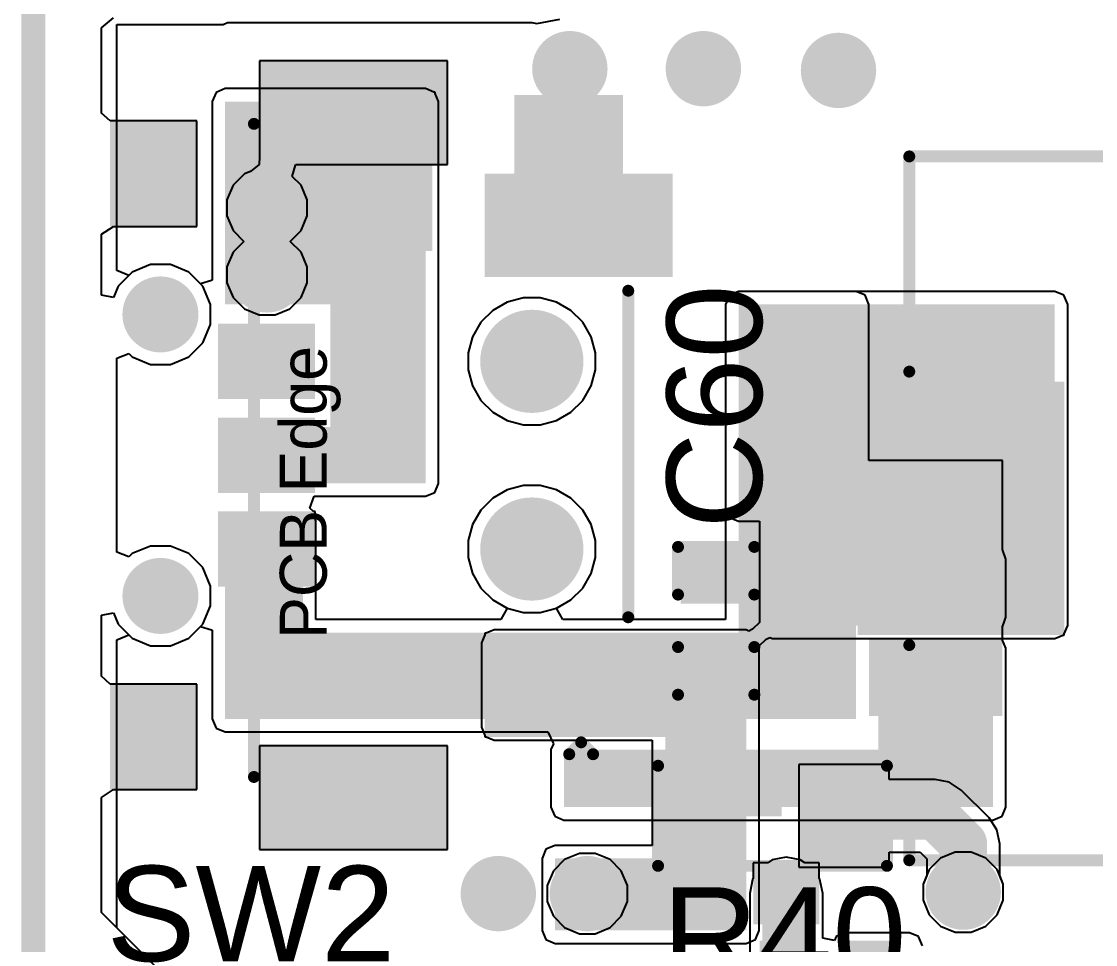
# Model space of a CAD drawing. Header units: millimetres. Extents: x -0.27 to 3.94, y -1.19 to 3.
# Drawn here: x -0.005 to 0.4455, y 0.006 to 0.3933 of the extents above; entities that cross this region are included whole.
import ezdxf

# ---------------------------------------------------------------- set-up
doc = ezdxf.new("R2010")
doc.units = ezdxf.units.MM
doc.header["$MEASUREMENT"] = 0
for name, color, linetype in [('BottomLayer', 5, 'Continuous'), ('BottomPaste', 16, 'Continuous'), ('BottomSolder', 6, 'Continuous'), ('Mechanical2', 216, 'Continuous'), ('PadHoleLayer', 156, 'Continuous'), ('TopLayer', 1, 'Continuous'), ('TopOverlay', 2, 'Continuous'), ('TopPaste', 8, 'Continuous'), ('TopSolder', 216, 'Continuous'), ('ViaHoleLayer', 16, 'Continuous')]:
    doc.layers.add(name, color=color, linetype=linetype)
doc.styles.add('Arial', font='', dxfattribs={"height": 0.2})
doc.styles.get('Arial').set_extended_font_data('Arial')

# ---------------------------------------------------------------- blocks, each defined once
blk = doc.blocks.new('TP12422673_7')
at = {"layer": 'BottomSolder'}
h = blk.add_hatch(color=6, dxfattribs=at)
edge = h.paths.add_edge_path()
edge.add_arc((-0.03937, -0.02756), 0.004, 0, 360)
h = blk.add_hatch(color=6, dxfattribs=at)
edge = h.paths.add_edge_path()
edge.add_arc((0.03937, -0.02756), 0.004, 0, 360)
at = {"layer": 'PadHoleLayer'}
h = blk.add_hatch(color=156, dxfattribs=at)
edge = h.paths.add_edge_path()
edge.add_arc((-0.03937, -0.02756), 0.02165, 0, 360)
h = blk.add_hatch(color=156, dxfattribs=at)
edge = h.paths.add_edge_path()
edge.add_arc((0.03937, -0.02756), 0.02165, 0, 360)
at = {"layer": 'TopLayer'}
for points in [[(-0.16142, 0.01181), (-0.16142, 0.08268), (-0.12598, 0.08268), (-0.12598, 0.01181)], [(0.12598, 0.01181), (0.12598, 0.08268), (0.16142, 0.08268), (0.16142, 0.01181)], [(-0.11417, -0.08268), (-0.11417, -0.01181), (-0.07874, -0.01181), (-0.07874, -0.08268)], [(0.07874, -0.08268), (0.07874, -0.01181), (0.11417, -0.01181), (0.11417, -0.08268)]]:
    blk.add_hatch(color=1, dxfattribs=at).paths.add_polyline_path(points)
at = {"layer": 'TopPaste'}
for points in [[(-0.16142, 0.01181), (-0.16142, 0.08268), (-0.12598, 0.08268), (-0.12598, 0.01181)], [(0.12598, 0.01181), (0.12598, 0.08268), (0.16142, 0.08268), (0.16142, 0.01181)], [(-0.11417, -0.08268), (-0.11417, -0.01181), (-0.07874, -0.01181), (-0.07874, -0.08268)], [(0.07874, -0.08268), (0.07874, -0.01181), (0.11417, -0.01181), (0.11417, -0.08268)]]:
    blk.add_hatch(color=8, dxfattribs=at).paths.add_polyline_path(points)
at = {"layer": 'TopSolder'}
for points in [[(-0.16542, 0.00781), (-0.16542, 0.08668), (-0.12198, 0.08668), (-0.12198, 0.00781)], [(0.12198, 0.00781), (0.12198, 0.08668), (0.16542, 0.08668), (0.16542, 0.00781)], [(-0.11817, -0.08668), (-0.11817, -0.00781), (-0.07474, -0.00781), (-0.07474, -0.08668)], [(0.07474, -0.08668), (0.07474, -0.00781), (0.11817, -0.00781), (0.11817, -0.08668)]]:
    blk.add_hatch(color=216, dxfattribs=at).paths.add_polyline_path(points)
h = blk.add_hatch(color=216, dxfattribs=at)
edge = h.paths.add_edge_path()
edge.add_arc((-0.03937, -0.02756), 0.004, 0, 360)
h = blk.add_hatch(color=216, dxfattribs=at)
edge = h.paths.add_edge_path()
edge.add_arc((0.03937, -0.02756), 0.004, 0, 360)
at = {"layer": 'TopOverlay', "const_width": 0.005}
for points in [[(-0.135, 0.089), (0.139, 0.089)], [(-0.12546, -0.04324), (-0.12546, -0.05324)], [(-0.12546, -0.04324), (-0.12046, -0.04824)], [(-0.12046, -0.04824), (-0.12546, -0.05324)], [(-0.068, -0.068), (0.069, -0.068)]]:
    blk.add_lwpolyline(points, dxfattribs=at)
at = {"layer": 'TopOverlay', "const_width": 0.0025}
for points in [[(-0.13625, 0.089, 1), (-0.13375, 0.089, 1)], [(0.13775, 0.089, 1), (0.14025, 0.089, 1)], [(-0.12671, -0.04324, 1), (-0.12421, -0.04324, 1)], [(-0.12671, -0.04324, 1), (-0.12421, -0.04324, 1)], [(-0.12171, -0.04824, 1), (-0.11921, -0.04824, 1)], [(-0.12171, -0.04824, 1), (-0.11921, -0.04824, 1)], [(-0.12671, -0.05324, 1), (-0.12421, -0.05324, 1)], [(-0.12671, -0.05324, 1), (-0.12421, -0.05324, 1)], [(-0.06925, -0.068, 1), (-0.06675, -0.068, 1)], [(0.06775, -0.068, 1), (0.07025, -0.068, 1)]]:
    blk.add_lwpolyline(points, format="xyb", close=True, dxfattribs=at)
at = {"layer": 'TopOverlay'}
blk.add_text('PCB Edge', height=0.019685, dxfattribs=at).set_placement((-0.07709, 0.05846))
blk = doc.blocks.new('SOT_23_6_B_23')
at = {"layer": 'BottomLayer'}
for points in [[(-0.07559, 0.04961), (-0.02756, 0.04961), (-0.02756, 0.0252), (-0.07559, 0.0252)], [(0.02756, 0.04961), (0.07559, 0.04961), (0.07559, 0.0252), (0.02756, 0.0252)], [(-0.07559, 0.0122), (-0.02756, 0.0122), (-0.02756, -0.0122), (-0.07559, -0.0122)], [(0.02756, 0.0122), (0.07559, 0.0122), (0.07559, -0.0122), (0.02756, -0.0122)], [(-0.07559, -0.0252), (-0.02756, -0.0252), (-0.02756, -0.04961), (-0.07559, -0.04961)], [(0.02756, -0.0252), (0.07559, -0.0252), (0.07559, -0.04961), (0.02756, -0.04961)]]:
    blk.add_hatch(color=5, dxfattribs=at).paths.add_polyline_path(points)
at = {"layer": 'BottomPaste'}
for points in [[(-0.07559, 0.04961), (-0.02756, 0.04961), (-0.02756, 0.0252), (-0.07559, 0.0252)], [(0.02756, 0.04961), (0.07559, 0.04961), (0.07559, 0.0252), (0.02756, 0.0252)], [(-0.07559, 0.0122), (-0.02756, 0.0122), (-0.02756, -0.0122), (-0.07559, -0.0122)], [(0.02756, 0.0122), (0.07559, 0.0122), (0.07559, -0.0122), (0.02756, -0.0122)], [(-0.07559, -0.0252), (-0.02756, -0.0252), (-0.02756, -0.04961), (-0.07559, -0.04961)], [(0.02756, -0.0252), (0.07559, -0.0252), (0.07559, -0.04961), (0.02756, -0.04961)]]:
    blk.add_hatch(color=16, dxfattribs=at).paths.add_polyline_path(points)
at = {"layer": 'BottomSolder'}
for points in [[(-0.07959, 0.05361), (-0.02356, 0.05361), (-0.02356, 0.0212), (-0.07959, 0.0212)], [(0.02356, 0.05361), (0.07959, 0.05361), (0.07959, 0.0212), (0.02356, 0.0212)], [(-0.07959, 0.0162), (-0.02356, 0.0162), (-0.02356, -0.0162), (-0.07959, -0.0162)], [(0.02356, 0.0162), (0.07959, 0.0162), (0.07959, -0.0162), (0.02356, -0.0162)], [(-0.07959, -0.0212), (-0.02356, -0.0212), (-0.02356, -0.05361), (-0.07959, -0.05361)], [(0.02356, -0.0212), (0.07959, -0.0212), (0.07959, -0.05361), (0.02356, -0.05361)]]:
    blk.add_hatch(color=6, dxfattribs=at).paths.add_polyline_path(points)
blk = doc.blocks.new('MK_11C04_G013_B_29')
at = {"layer": 'BottomLayer'}
for points in [[(-0.13622, 0.04085), (-0.1, 0.04085), (-0.1, 0.0125), (-0.13622, 0.0125)], [(0.1, 0.04085), (0.13622, 0.04085), (0.13622, 0.0125), (0.1, 0.0125)], [(-0.02756, -0.03711), (-0.05118, -0.03711), (-0.05118, -0.00443), (-0.02756, -0.00443)], [(-0.01181, -0.00443), (0.01181, -0.00443), (0.01181, -0.03711), (-0.01181, -0.03711)], [(0.02756, -0.00443), (0.05118, -0.00443), (0.05118, -0.03711), (0.02756, -0.03711)]]:
    blk.add_hatch(color=5, dxfattribs=at).paths.add_polyline_path(points)
at = {"layer": 'BottomPaste'}
for points in [[(-0.13622, 0.04085), (-0.1, 0.04085), (-0.1, 0.0125), (-0.13622, 0.0125)], [(0.1, 0.04085), (0.13622, 0.04085), (0.13622, 0.0125), (0.1, 0.0125)], [(-0.02756, -0.03711), (-0.05118, -0.03711), (-0.05118, -0.00443), (-0.02756, -0.00443)], [(-0.01181, -0.00443), (0.01181, -0.00443), (0.01181, -0.03711), (-0.01181, -0.03711)], [(0.02756, -0.00443), (0.05118, -0.00443), (0.05118, -0.03711), (0.02756, -0.03711)]]:
    blk.add_hatch(color=16, dxfattribs=at).paths.add_polyline_path(points)
at = {"layer": 'BottomSolder'}
for points in [[(-0.14022, 0.04485), (-0.096, 0.04485), (-0.096, 0.0085), (-0.14022, 0.0085)], [(0.096, 0.04485), (0.14022, 0.04485), (0.14022, 0.0085), (0.096, 0.0085)], [(-0.02356, -0.04111), (-0.05518, -0.04111), (-0.05518, -0.00043), (-0.02356, -0.00043)], [(-0.01581, -0.00043), (0.01581, -0.00043), (0.01581, -0.04111), (-0.01581, -0.04111)], [(0.02356, -0.00043), (0.05518, -0.00043), (0.05518, -0.04111), (0.02356, -0.04111)]]:
    blk.add_hatch(color=6, dxfattribs=at).paths.add_polyline_path(points)
h = blk.add_hatch(color=6, dxfattribs=at)
edge = h.paths.add_edge_path()
edge.add_arc((-0.05905, 0.02372), 0.004, 0, 360)
h = blk.add_hatch(color=6, dxfattribs=at)
edge = h.paths.add_edge_path()
edge.add_arc((0.05906, 0.02372), 0.004, 0, 360)
at = {"layer": 'PadHoleLayer'}
h = blk.add_hatch(color=156, dxfattribs=at)
edge = h.paths.add_edge_path()
edge.add_arc((-0.05905, 0.02372), 0.01594, 0, 360)
h = blk.add_hatch(color=156, dxfattribs=at)
edge = h.paths.add_edge_path()
edge.add_arc((0.05906, 0.02372), 0.01594, 0, 360)
at = {"layer": 'TopSolder'}
h = blk.add_hatch(color=216, dxfattribs=at)
edge = h.paths.add_edge_path()
edge.add_arc((-0.05905, 0.02372), 0.004, 0, 360)
h = blk.add_hatch(color=216, dxfattribs=at)
edge = h.paths.add_edge_path()
edge.add_arc((0.05906, 0.02372), 0.004, 0, 360)
blk = doc.blocks.new('R___0603_67')
at = {"layer": 'TopLayer'}
for points in [[(-0.015, 0.0175), (-0.015, -0.0175), (-0.045, -0.0175), (-0.045, 0.0175)], [(0.045, 0.0175), (0.045, -0.0175), (0.015, -0.0175), (0.015, 0.0175)]]:
    blk.add_hatch(color=1, dxfattribs=at).paths.add_polyline_path(points)
at = {"layer": 'TopPaste'}
for points in [[(-0.015, 0.0175), (-0.015, -0.0175), (-0.045, -0.0175), (-0.045, 0.0175)], [(0.045, 0.0175), (0.045, -0.0175), (0.015, -0.0175), (0.015, 0.0175)]]:
    blk.add_hatch(color=8, dxfattribs=at).paths.add_polyline_path(points)
at = {"layer": 'TopSolder'}
for points in [[(-0.011, 0.0215), (-0.011, -0.0215), (-0.049, -0.0215), (-0.049, 0.0215)], [(0.049, 0.0215), (0.049, -0.0215), (0.011, -0.0215), (0.011, 0.0215)]]:
    blk.add_hatch(color=216, dxfattribs=at).paths.add_polyline_path(points)
at = {"layer": 'TopOverlay', "const_width": 0.005}
for points in [[(-0.048, 0.021), (0.048, 0.021)], [(-0.048, -0.021), (-0.048, 0.021)], [(0.048, -0.021), (0.048, 0.021)], [(-0.048, -0.021), (0.048, -0.021)]]:
    blk.add_lwpolyline(points, dxfattribs=at)
at = {"layer": 'TopOverlay', "const_width": 0.0025}
for points in [[(-0.04925, 0.021, 1), (-0.04675, 0.021, 1)], [(-0.04925, 0.021, 1), (-0.04675, 0.021, 1)], [(0.04675, 0.021, 1), (0.04925, 0.021, 1)], [(0.04675, 0.021, 1), (0.04925, 0.021, 1)], [(-0.04925, -0.021, 1), (-0.04675, -0.021, 1)], [(-0.04925, -0.021, 1), (-0.04675, -0.021, 1)], [(0.04675, -0.021, 1), (0.04925, -0.021, 1)], [(0.04675, -0.021, 1), (0.04925, -0.021, 1)]]:
    blk.add_lwpolyline(points, format="xyb", close=True, dxfattribs=at)
blk = doc.blocks.new('R___0402_B_91')
at = {"layer": 'BottomLayer'}
for points in [[(-0.0095, 0.0125), (-0.0095, -0.0125), (-0.0275, -0.0125), (-0.0275, 0.0125)], [(0.0275, 0.0125), (0.0275, -0.0125), (0.0095, -0.0125), (0.0095, 0.0125)]]:
    blk.add_hatch(color=5, dxfattribs=at).paths.add_polyline_path(points)
at = {"layer": 'BottomPaste'}
for points in [[(-0.0095, 0.0125), (-0.0095, -0.0125), (-0.0275, -0.0125), (-0.0275, 0.0125)], [(0.0275, 0.0125), (0.0275, -0.0125), (0.0095, -0.0125), (0.0095, 0.0125)]]:
    blk.add_hatch(color=16, dxfattribs=at).paths.add_polyline_path(points)
at = {"layer": 'BottomSolder'}
for points in [[(-0.00733, 0.01467), (-0.00733, -0.01467), (-0.02967, -0.01467), (-0.02967, 0.01467)], [(0.02967, 0.01467), (0.02967, -0.01467), (0.00733, -0.01467), (0.00733, 0.01467)]]:
    blk.add_hatch(color=6, dxfattribs=at).paths.add_polyline_path(points)
blk = doc.blocks.new('R___0402_B_92')
at = {"layer": 'BottomLayer'}
for points in [[(-0.0095, 0.0125), (-0.0095, -0.0125), (-0.0275, -0.0125), (-0.0275, 0.0125)], [(0.0275, 0.0125), (0.0275, -0.0125), (0.0095, -0.0125), (0.0095, 0.0125)]]:
    blk.add_hatch(color=5, dxfattribs=at).paths.add_polyline_path(points)
at = {"layer": 'BottomPaste'}
for points in [[(-0.0095, 0.0125), (-0.0095, -0.0125), (-0.0275, -0.0125), (-0.0275, 0.0125)], [(0.0275, 0.0125), (0.0275, -0.0125), (0.0095, -0.0125), (0.0095, 0.0125)]]:
    blk.add_hatch(color=16, dxfattribs=at).paths.add_polyline_path(points)
at = {"layer": 'BottomSolder'}
for points in [[(-0.00733, 0.01467), (-0.00733, -0.01467), (-0.02967, -0.01467), (-0.02967, 0.01467)], [(0.02967, 0.01467), (0.02967, -0.01467), (0.00733, -0.01467), (0.00733, 0.01467)]]:
    blk.add_hatch(color=6, dxfattribs=at).paths.add_polyline_path(points)
blk = doc.blocks.new('SOT_723_B_107')
at = {"layer": 'BottomLayer'}
for points in [[(-0.02559, 0.0315), (-0.00591, 0.0315), (-0.00591, 0.01378), (-0.02559, 0.01378)], [(0.00591, 0.0315), (0.02559, 0.0315), (0.02559, 0.01378), (0.00591, 0.01378)], [(-0.00984, -0.01378), (0.00984, -0.01378), (0.00984, -0.0315), (-0.00984, -0.0315)]]:
    blk.add_hatch(color=5, dxfattribs=at).paths.add_polyline_path(points)
at = {"layer": 'BottomPaste'}
for points in [[(-0.02559, 0.0315), (-0.00591, 0.0315), (-0.00591, 0.01378), (-0.02559, 0.01378)], [(0.00591, 0.0315), (0.02559, 0.0315), (0.02559, 0.01378), (0.00591, 0.01378)], [(-0.00984, -0.01378), (0.00984, -0.01378), (0.00984, -0.0315), (-0.00984, -0.0315)]]:
    blk.add_hatch(color=16, dxfattribs=at).paths.add_polyline_path(points)
at = {"layer": 'BottomSolder'}
for points in [[(-0.02959, 0.0355), (-0.00191, 0.0355), (-0.00191, 0.00978), (-0.02959, 0.00978)], [(0.00191, 0.0355), (0.02959, 0.0355), (0.02959, 0.00978), (0.00191, 0.00978)], [(-0.01384, -0.00978), (0.01384, -0.00978), (0.01384, -0.0355), (-0.01384, -0.0355)]]:
    blk.add_hatch(color=6, dxfattribs=at).paths.add_polyline_path(points)
blk = doc.blocks.new('SMRH74_220MT_132')
at = {"layer": 'TopLayer'}
for points in [[(-0.16535, 0.04921), (-0.08661, 0.04921), (-0.08661, -0.04921), (-0.16535, -0.04921)], [(0.08661, 0.04921), (0.16535, 0.04921), (0.16535, -0.04921), (0.08661, -0.04921)]]:
    blk.add_hatch(color=1, dxfattribs=at).paths.add_polyline_path(points)
at = {"layer": 'TopPaste'}
for points in [[(-0.16535, 0.04921), (-0.08661, 0.04921), (-0.08661, -0.04921), (-0.16535, -0.04921)], [(0.08661, 0.04921), (0.16535, 0.04921), (0.16535, -0.04921), (0.08661, -0.04921)]]:
    blk.add_hatch(color=8, dxfattribs=at).paths.add_polyline_path(points)
at = {"layer": 'TopSolder'}
for points in [[(-0.16935, 0.05321), (-0.08261, 0.05321), (-0.08261, -0.05321), (-0.16935, -0.05321)], [(0.08261, 0.05321), (0.16935, 0.05321), (0.16935, -0.05321), (0.08261, -0.05321)]]:
    blk.add_hatch(color=216, dxfattribs=at).paths.add_polyline_path(points)
at = {"layer": 'TopOverlay', "const_width": 0.005}
for points in [[(-0.14764, 0.14764), (0.14764, 0.14764)], [(-0.14764, 0.05736), (-0.14764, 0.14764)], [(0.14764, 0.05736), (0.14764, 0.14764)], [(-0.14764, -0.14764), (-0.14764, -0.05736)], [(0.14764, -0.14764), (0.14764, -0.05736)], [(-0.14764, -0.14764), (0.14764, -0.14764)]]:
    blk.add_lwpolyline(points, dxfattribs=at)
at = {"layer": 'TopOverlay', "const_width": 0.0025}
for points in [[(-0.14889, 0.14764, 1), (-0.14639, 0.14764, 1)], [(-0.14889, 0.14764, 1), (-0.14639, 0.14764, 1)], [(0.14639, 0.14764, 1), (0.14889, 0.14764, 1)], [(0.14639, 0.14764, 1), (0.14889, 0.14764, 1)], [(-0.14889, 0.05736, 1), (-0.14639, 0.05736, 1)], [(0.14639, 0.05736, 1), (0.14889, 0.05736, 1)], [(-0.14889, -0.05736, 1), (-0.14639, -0.05736, 1)], [(0.14639, -0.05736, 1), (0.14889, -0.05736, 1)], [(-0.14889, -0.14764, 1), (-0.14639, -0.14764, 1)], [(-0.14889, -0.14764, 1), (-0.14639, -0.14764, 1)], [(0.14639, -0.14764, 1), (0.14889, -0.14764, 1)], [(0.14639, -0.14764, 1), (0.14889, -0.14764, 1)]]:
    blk.add_lwpolyline(points, format="xyb", close=True, dxfattribs=at)
blk = doc.blocks.new('C___0402_191')
at = {"layer": 'TopLayer'}
for points in [[(-0.0275, -0.0125), (-0.0275, 0.0125), (-0.0095, 0.0125), (-0.0095, -0.0125)], [(0.0095, -0.0125), (0.0095, 0.0125), (0.0275, 0.0125), (0.0275, -0.0125)]]:
    blk.add_hatch(color=1, dxfattribs=at).paths.add_polyline_path(points)
at = {"layer": 'TopPaste'}
for points in [[(-0.0275, -0.0125), (-0.0275, 0.0125), (-0.0095, 0.0125), (-0.0095, -0.0125)], [(0.0095, -0.0125), (0.0095, 0.0125), (0.0275, 0.0125), (0.0275, -0.0125)]]:
    blk.add_hatch(color=8, dxfattribs=at).paths.add_polyline_path(points)
at = {"layer": 'TopSolder'}
for points in [[(-0.02986, -0.01486), (-0.02986, 0.01486), (-0.00714, 0.01486), (-0.00714, -0.01486)], [(0.00714, -0.01486), (0.00714, 0.01486), (0.02986, 0.01486), (0.02986, -0.01486)]]:
    blk.add_hatch(color=216, dxfattribs=at).paths.add_polyline_path(points)
at = {"layer": 'TopOverlay', "const_width": 0.005}
for points in [[(-0.011, 0.016), (-0.031, 0.016)], [(-0.031, -0.016), (-0.031, 0.016)], [(0.031, 0.016), (0.011, 0.016)], [(0.031, -0.016), (0.031, 0.016)], [(-0.011, -0.016), (-0.031, -0.016)], [(0.031, -0.016), (0.011, -0.016)]]:
    blk.add_lwpolyline(points, dxfattribs=at)
at = {"layer": 'TopOverlay', "const_width": 0.0025}
for points in [[(-0.03225, 0.016, 1), (-0.02975, 0.016, 1)], [(-0.03225, 0.016, 1), (-0.02975, 0.016, 1)], [(-0.01225, 0.016, 1), (-0.00975, 0.016, 1)], [(0.00975, 0.016, 1), (0.01225, 0.016, 1)], [(0.02975, 0.016, 1), (0.03225, 0.016, 1)], [(0.02975, 0.016, 1), (0.03225, 0.016, 1)], [(-0.03225, -0.016, 1), (-0.02975, -0.016, 1)], [(-0.03225, -0.016, 1), (-0.02975, -0.016, 1)], [(-0.01225, -0.016, 1), (-0.00975, -0.016, 1)], [(0.00975, -0.016, 1), (0.01225, -0.016, 1)], [(0.02975, -0.016, 1), (0.03225, -0.016, 1)], [(0.02975, -0.016, 1), (0.03225, -0.016, 1)]]:
    blk.add_lwpolyline(points, format="xyb", close=True, dxfattribs=at)
blk = doc.blocks.new('C___0805_B_220')
at = {"layer": 'BottomLayer'}
for points in [[(-0.06, 0.03), (-0.02, 0.03), (-0.02, -0.03), (-0.06, -0.03)], [(0.02, 0.03), (0.06, 0.03), (0.06, -0.03), (0.02, -0.03)]]:
    blk.add_hatch(color=5, dxfattribs=at).paths.add_polyline_path(points)
at = {"layer": 'BottomPaste'}
for points in [[(-0.06, 0.03), (-0.02, 0.03), (-0.02, -0.03), (-0.06, -0.03)], [(0.02, 0.03), (0.06, 0.03), (0.06, -0.03), (0.02, -0.03)]]:
    blk.add_hatch(color=16, dxfattribs=at).paths.add_polyline_path(points)
at = {"layer": 'BottomSolder'}
for points in [[(-0.06276, 0.03276), (-0.01724, 0.03276), (-0.01724, -0.03276), (-0.06276, -0.03276)], [(0.01724, 0.03276), (0.06276, 0.03276), (0.06276, -0.03276), (0.01724, -0.03276)]]:
    blk.add_hatch(color=6, dxfattribs=at).paths.add_polyline_path(points)

msp = doc.modelspace()

# ---------------------------------------------------------------- hatches: boundary and pattern name
at = {"layer": 'BottomLayer'}
h = msp.add_hatch(color=5, dxfattribs=at)
edge = h.paths.add_edge_path()
edge.add_arc((0.225, 0.37345), 0.01181, 0, 360)
h = msp.add_hatch(color=5, dxfattribs=at)
edge = h.paths.add_edge_path()
edge.add_arc((0.281, 0.37345), 0.01181, 0, 360)
h = msp.add_hatch(color=5, dxfattribs=at)
edge = h.paths.add_edge_path()
edge.add_arc((0.33768, 0.37272), 0.01181, 0, 360)
for points in [[(0.08043, 0.27457), (0.1645, 0.27457), (0.1645, 0.35967), (0.08043, 0.35967)], [(0.1245, 0.19949), (0.1645, 0.19949), (0.1645, 0.35967), (0.1245, 0.35967)], [(0.29574, 0.10064), (0.34502, 0.10064), (0.34502, 0.27457), (0.29574, 0.27457)], [(0.08043, 0.19949), (0.1645, 0.19949), (0.1645, 0.22311), (0.08043, 0.22311)], [(0.11311, 0.10064), (0.11311, 0.18374), (0.08043, 0.18374), (0.08043, 0.10064)], [(0.30565, 0.14331), (0.40244, 0.14331), (0.40244, 0.16772), (0.30565, 0.16772)], [(0.08043, 0.10064), (0.34502, 0.10064), (0.34502, 0.13689), (0.08043, 0.13689)], [(0.35441, 0.06364), (0.40244, 0.06364), (0.40244, 0.13032), (0.35441, 0.13032)], [(0.2225, 0.06364), (0.40175, 0.06364), (0.40175, 0.08777), (0.2225, 0.08777)]]:
    msp.add_hatch(color=5, dxfattribs=at).paths.add_polyline_path(points)
h = msp.add_hatch(color=5, dxfattribs=at)
edge = h.paths.add_edge_path()
edge.add_arc((0.098, 0.31505), 0.01181, 0, 360)
h = msp.add_hatch(color=5, dxfattribs=at)
edge = h.paths.add_edge_path()
edge.add_arc((0.098, 0.28696), 0.01181, 0, 360)
h = msp.add_hatch(color=5, dxfattribs=at)
edge = h.paths.add_edge_path()
edge.add_arc((0.32771, 0.25067), 0.01181, 0, 360)
h = msp.add_hatch(color=5, dxfattribs=at)
edge = h.paths.add_edge_path()
edge.add_arc((0.32771, 0.21798), 0.01181, 0, 360)
h = msp.add_hatch(color=5, dxfattribs=at)
edge = h.paths.add_edge_path()
edge.add_arc((0.32771, 0.18528), 0.01181, 0, 360)
h = msp.add_hatch(color=5, dxfattribs=at)
edge = h.paths.add_edge_path()
edge.add_arc((0.32771, 0.15259), 0.01181, 0, 360)
h = msp.add_hatch(color=5, dxfattribs=at)
edge = h.paths.add_edge_path()
edge.add_arc((0.195, 0.02736), 0.01181, 0, 360)
h = msp.add_hatch(color=5, dxfattribs=at)
edge = h.paths.add_edge_path()
edge.add_arc((0.23234, 0.02736), 0.01181, 0, 360)
h = msp.add_hatch(color=5, dxfattribs=at)
edge = h.paths.add_edge_path()
edge.add_arc((0.39, 0.02799), 0.01181, 0, 360)
at = {"layer": 'BottomSolder'}
h = msp.add_hatch(color=6, dxfattribs=at)
edge = h.paths.add_edge_path()
edge.add_arc((0.225, 0.37345), 0.01581, 0, 360)
h = msp.add_hatch(color=6, dxfattribs=at)
edge = h.paths.add_edge_path()
edge.add_arc((0.281, 0.37345), 0.01581, 0, 360)
h = msp.add_hatch(color=6, dxfattribs=at)
edge = h.paths.add_edge_path()
edge.add_arc((0.33768, 0.37272), 0.01581, 0, 360)
h = msp.add_hatch(color=6, dxfattribs=at)
edge = h.paths.add_edge_path()
edge.add_arc((0.098, 0.31505), 0.01581, 0, 360)
h = msp.add_hatch(color=6, dxfattribs=at)
edge = h.paths.add_edge_path()
edge.add_arc((0.098, 0.28696), 0.01581, 0, 360)
h = msp.add_hatch(color=6, dxfattribs=at)
edge = h.paths.add_edge_path()
edge.add_arc((0.32771, 0.25067), 0.01581, 0, 360)
h = msp.add_hatch(color=6, dxfattribs=at)
edge = h.paths.add_edge_path()
edge.add_arc((0.32771, 0.21798), 0.01581, 0, 360)
h = msp.add_hatch(color=6, dxfattribs=at)
edge = h.paths.add_edge_path()
edge.add_arc((0.32771, 0.18528), 0.01581, 0, 360)
h = msp.add_hatch(color=6, dxfattribs=at)
edge = h.paths.add_edge_path()
edge.add_arc((0.32771, 0.15259), 0.01581, 0, 360)
h = msp.add_hatch(color=6, dxfattribs=at)
edge = h.paths.add_edge_path()
edge.add_arc((0.195, 0.02736), 0.01581, 0, 360)
h = msp.add_hatch(color=6, dxfattribs=at)
edge = h.paths.add_edge_path()
edge.add_arc((0.23234, 0.02736), 0.01581, 0, 360)
h = msp.add_hatch(color=6, dxfattribs=at)
edge = h.paths.add_edge_path()
edge.add_arc((0.39, 0.02799), 0.01581, 0, 360)
at = {"layer": 'TopLayer'}
h = msp.add_hatch(color=1, dxfattribs=at)
edge = h.paths.add_edge_path()
edge.add_arc((0.225, 0.37345), 0.01181, 0, 360)
h = msp.add_hatch(color=1, dxfattribs=at)
edge = h.paths.add_edge_path()
edge.add_arc((0.281, 0.37345), 0.01181, 0, 360)
h = msp.add_hatch(color=1, dxfattribs=at)
edge = h.paths.add_edge_path()
edge.add_arc((0.33768, 0.37272), 0.01181, 0, 360)
h = msp.add_hatch(color=1, dxfattribs=at)
edge = h.paths.add_edge_path()
edge.add_arc((0.098, 0.31505), 0.01181, 0, 360)
h = msp.add_hatch(color=1, dxfattribs=at)
edge = h.paths.add_edge_path()
edge.add_arc((0.098, 0.28696), 0.01181, 0, 360)
for points in [[(0.29574, 0.189), (0.42839, 0.189), (0.42839, 0.27457), (0.29574, 0.27457)], [(0.31, 0.13979), (0.42839, 0.13979), (0.42839, 0.27457), (0.31, 0.27457)], [(0.19331, 0.09713), (0.299, 0.09713), (0.299, 0.13256), (0.19331, 0.13256)], [(0.265, 0.01191), (0.299, 0.01191), (0.299, 0.13256), (0.265, 0.13256)], [(0.2188, 0.01191), (0.299, 0.01191), (0.299, 0.04211), (0.2188, 0.04211)]]:
    msp.add_hatch(color=1, dxfattribs=at).paths.add_polyline_path(points)
h = msp.add_hatch(color=1, dxfattribs=at)
edge = h.paths.add_edge_path()
edge.add_arc((0.32771, 0.25067), 0.01181, 0, 360)
h = msp.add_hatch(color=1, dxfattribs=at)
edge = h.paths.add_edge_path()
edge.add_arc((0.32771, 0.21798), 0.01181, 0, 360)
h = msp.add_hatch(color=1, dxfattribs=at)
edge = h.paths.add_edge_path()
edge.add_arc((0.32771, 0.18528), 0.01181, 0, 360)
h = msp.add_hatch(color=1, dxfattribs=at)
edge = h.paths.add_edge_path()
edge.add_arc((0.32771, 0.15259), 0.01181, 0, 360)
h = msp.add_hatch(color=1, dxfattribs=at)
edge = h.paths.add_edge_path()
edge.add_arc((0.195, 0.02736), 0.01181, 0, 360)
h = msp.add_hatch(color=1, dxfattribs=at)
edge = h.paths.add_edge_path()
edge.add_arc((0.23234, 0.02736), 0.01181, 0, 360)
h = msp.add_hatch(color=1, dxfattribs=at)
edge = h.paths.add_edge_path()
edge.add_arc((0.39, 0.02799), 0.01181, 0, 360)
at = {"layer": 'TopSolder'}
h = msp.add_hatch(color=216, dxfattribs=at)
edge = h.paths.add_edge_path()
edge.add_arc((0.225, 0.37345), 0.01581, 0, 360)
h = msp.add_hatch(color=216, dxfattribs=at)
edge = h.paths.add_edge_path()
edge.add_arc((0.281, 0.37345), 0.01581, 0, 360)
h = msp.add_hatch(color=216, dxfattribs=at)
edge = h.paths.add_edge_path()
edge.add_arc((0.33768, 0.37272), 0.01581, 0, 360)
h = msp.add_hatch(color=216, dxfattribs=at)
edge = h.paths.add_edge_path()
edge.add_arc((0.098, 0.31505), 0.01581, 0, 360)
h = msp.add_hatch(color=216, dxfattribs=at)
edge = h.paths.add_edge_path()
edge.add_arc((0.098, 0.28696), 0.01581, 0, 360)
h = msp.add_hatch(color=216, dxfattribs=at)
edge = h.paths.add_edge_path()
edge.add_arc((0.32771, 0.25067), 0.01581, 0, 360)
h = msp.add_hatch(color=216, dxfattribs=at)
edge = h.paths.add_edge_path()
edge.add_arc((0.32771, 0.21798), 0.01581, 0, 360)
h = msp.add_hatch(color=216, dxfattribs=at)
edge = h.paths.add_edge_path()
edge.add_arc((0.32771, 0.18528), 0.01581, 0, 360)
h = msp.add_hatch(color=216, dxfattribs=at)
edge = h.paths.add_edge_path()
edge.add_arc((0.32771, 0.15259), 0.01581, 0, 360)
h = msp.add_hatch(color=216, dxfattribs=at)
edge = h.paths.add_edge_path()
edge.add_arc((0.195, 0.02736), 0.01581, 0, 360)
h = msp.add_hatch(color=216, dxfattribs=at)
edge = h.paths.add_edge_path()
edge.add_arc((0.23234, 0.02736), 0.01581, 0, 360)
h = msp.add_hatch(color=216, dxfattribs=at)
edge = h.paths.add_edge_path()
edge.add_arc((0.39, 0.02799), 0.01581, 0, 360)
at = {"layer": 'ViaHoleLayer'}
h = msp.add_hatch(color=16, dxfattribs=at)
edge = h.paths.add_edge_path()
edge.add_arc((0.225, 0.37345), 0.00591, 0, 360)
h = msp.add_hatch(color=16, dxfattribs=at)
edge = h.paths.add_edge_path()
edge.add_arc((0.281, 0.37345), 0.00591, 0, 360)
h = msp.add_hatch(color=16, dxfattribs=at)
edge = h.paths.add_edge_path()
edge.add_arc((0.33768, 0.37272), 0.00591, 0, 360)
h = msp.add_hatch(color=16, dxfattribs=at)
edge = h.paths.add_edge_path()
edge.add_arc((0.098, 0.31505), 0.00591, 0, 360)
h = msp.add_hatch(color=16, dxfattribs=at)
edge = h.paths.add_edge_path()
edge.add_arc((0.098, 0.28696), 0.00591, 0, 360)
h = msp.add_hatch(color=16, dxfattribs=at)
edge = h.paths.add_edge_path()
edge.add_arc((0.32771, 0.25067), 0.00591, 0, 360)
h = msp.add_hatch(color=16, dxfattribs=at)
edge = h.paths.add_edge_path()
edge.add_arc((0.32771, 0.21798), 0.00591, 0, 360)
h = msp.add_hatch(color=16, dxfattribs=at)
edge = h.paths.add_edge_path()
edge.add_arc((0.32771, 0.18528), 0.00591, 0, 360)
h = msp.add_hatch(color=16, dxfattribs=at)
edge = h.paths.add_edge_path()
edge.add_arc((0.32771, 0.15259), 0.00591, 0, 360)
h = msp.add_hatch(color=16, dxfattribs=at)
edge = h.paths.add_edge_path()
edge.add_arc((0.195, 0.02736), 0.00591, 0, 360)
h = msp.add_hatch(color=16, dxfattribs=at)
edge = h.paths.add_edge_path()
edge.add_arc((0.23234, 0.02736), 0.00591, 0, 360)
h = msp.add_hatch(color=16, dxfattribs=at)
edge = h.paths.add_edge_path()
edge.add_arc((0.39, 0.02799), 0.00591, 0, 360)

# ---------------------------------------------------------------- linework, layer by layer
at = {"layer": 'BottomLayer'}
for p, q in [((0.02853, 0.39054), (0.03353, 0.39478)), ((0.02853, 0.35485), (0.02853, 0.39054)), ((0.08043, 0.36508), (0.0766, 0.3635)), ((0.1645, 0.36508), (0.08043, 0.36508)), ((0.16791, 0.36367), (0.1645, 0.36508)), ((0.0766, 0.3635), (0.07502, 0.35967)), ((0.1685, 0.36367), (0.16791, 0.36367)), ((0.1685, 0.36308), (0.1685, 0.36367)), ((0.16991, 0.35967), (0.1685, 0.36308)), ((0.07502, 0.35967), (0.07502, 0.28477)), ((0.16991, 0.19949), (0.16991, 0.35967)), ((0.03215, 0.35152), (0.02853, 0.35485)), ((0.03353, 0.35152), (0.03215, 0.35152)), ((0.0685, 0.35152), (0.03353, 0.35152)), ((0.0685, 0.3073), (0.0685, 0.35152)), ((0.02853, 0.30397), (0.03353, 0.3073)), ((0.03353, 0.3073), (0.0685, 0.3073)), ((0.02853, 0.27841), (0.02853, 0.30397)), ((0.04911, 0.2913), (0.04142, 0.28811)), ((0.05745, 0.2913), (0.04911, 0.2913)), ((0.06514, 0.28811), (0.05745, 0.2913)), ((0.04142, 0.28811), (0.03552, 0.28222)), ((0.07002, 0.28324), (0.06514, 0.28811)), ((0.07476, 0.2846), (0.07002, 0.28324)), ((0.07502, 0.28477), (0.07476, 0.2846)), ((0.03552, 0.28222), (0.03353, 0.27742)), ((0.29574, 0.27998), (0.29192, 0.2784)), ((0.34502, 0.27998), (0.29574, 0.27998)), ((0.34884, 0.2784), (0.34502, 0.27998)), ((0.03353, 0.27742), (0.02853, 0.27841)), ((0.19877, 0.27551), (0.19269, 0.272)), ((0.20555, 0.27732), (0.19877, 0.27551)), ((0.21257, 0.27732), (0.20555, 0.27732)), ((0.21935, 0.27551), (0.21257, 0.27732)), ((0.22543, 0.272), (0.21935, 0.27551)), ((0.29192, 0.2784), (0.29033, 0.27457)), ((0.35043, 0.27457), (0.34884, 0.2784)), ((0.19269, 0.272), (0.18773, 0.26704)), ((0.23039, 0.26704), (0.22543, 0.272)), ((0.29033, 0.27457), (0.29033, 0.1423)), ((0.35043, 0.20912), (0.35043, 0.27457)), ((0.18773, 0.26704), (0.18422, 0.26096)), ((0.2339, 0.26096), (0.23039, 0.26704)), ((0.18422, 0.26096), (0.18241, 0.25418)), ((0.23571, 0.25418), (0.2339, 0.26096)), ((0.18241, 0.25418), (0.18241, 0.24716)), ((0.23571, 0.24716), (0.23571, 0.25418)), ((0.18241, 0.24716), (0.18422, 0.24038)), ((0.2339, 0.24038), (0.23571, 0.24716)), ((0.18422, 0.24038), (0.18773, 0.2343)), ((0.23039, 0.2343), (0.2339, 0.24038)), ((0.18773, 0.2343), (0.19269, 0.22934)), ((0.22543, 0.22934), (0.23039, 0.2343)), ((0.19269, 0.22934), (0.19877, 0.22583)), ((0.19877, 0.22583), (0.20555, 0.22402)), ((0.21257, 0.22402), (0.21935, 0.22583)), ((0.21935, 0.22583), (0.22543, 0.22934)), ((0.20555, 0.22402), (0.21257, 0.22402)), ((0.40644, 0.20912), (0.35043, 0.20912)), ((0.40644, 0.17671), (0.40644, 0.20912)), ((0.16833, 0.19566), (0.16991, 0.19949)), ((0.20555, 0.19858), (0.19877, 0.19677)), ((0.21257, 0.19858), (0.20555, 0.19858)), ((0.21935, 0.19677), (0.21257, 0.19858)), ((0.11594, 0.18908), (0.11774, 0.19408)), ((0.11774, 0.19408), (0.1645, 0.19408)), ((0.1645, 0.19408), (0.16833, 0.19566)), ((0.19877, 0.19677), (0.19269, 0.19326)), ((0.22543, 0.19326), (0.21935, 0.19677)), ((0.19269, 0.19326), (0.18773, 0.18829)), ((0.23039, 0.18829), (0.22543, 0.19326)), ((0.11754, 0.18774), (0.11594, 0.18908)), ((0.11811, 0.18774), (0.11754, 0.18774)), ((0.11811, 0.18474), (0.11811, 0.18774)), ((0.11852, 0.18374), (0.11811, 0.18474)), ((0.18773, 0.18829), (0.18422, 0.18222)), ((0.2339, 0.18222), (0.23039, 0.18829)), ((0.11852, 0.1423), (0.11852, 0.18374)), ((0.18422, 0.18222), (0.18241, 0.17544)), ((0.23571, 0.17544), (0.2339, 0.18222)), ((0.40644, 0.17172), (0.40644, 0.17671)), ((0.40644, 0.17671), (0.40644, 0.17671)), ((0.18241, 0.17544), (0.18241, 0.16842)), ((0.23571, 0.16842), (0.23571, 0.17544)), ((0.40785, 0.16772), (0.40644, 0.17172)), ((0.18241, 0.16842), (0.18422, 0.16164)), ((0.2339, 0.16164), (0.23571, 0.16842)), ((0.40785, 0.14372), (0.40785, 0.16772)), ((0.18422, 0.16164), (0.18773, 0.15556)), ((0.23039, 0.15556), (0.2339, 0.16164)), ((0.18773, 0.15556), (0.19269, 0.1506)), ((0.22543, 0.1506), (0.23039, 0.15556)), ((0.19269, 0.1506), (0.19841, 0.1473)), ((0.21971, 0.1473), (0.22543, 0.1506)), ((0.02853, 0.14419), (0.03353, 0.14518)), ((0.02853, 0.11863), (0.02853, 0.14419)), ((0.03353, 0.14518), (0.03552, 0.14038)), ((0.19854, 0.14684), (0.19608, 0.1423)), ((0.19841, 0.1473), (0.19854, 0.14684)), ((0.21958, 0.14684), (0.21971, 0.1473)), ((0.22204, 0.1423), (0.21958, 0.14684)), ((0.03552, 0.14038), (0.04142, 0.13449)), ((0.19608, 0.1423), (0.11852, 0.1423)), ((0.29033, 0.1423), (0.22204, 0.1423)), ((0.40644, 0.13931), (0.40728, 0.14167)), ((0.40728, 0.14167), (0.40785, 0.14331)), ((0.40785, 0.14331), (0.40785, 0.14372)), ((0.06514, 0.13449), (0.07002, 0.13936)), ((0.07002, 0.13936), (0.07476, 0.138)), ((0.07476, 0.138), (0.07502, 0.13783)), ((0.07502, 0.13783), (0.07502, 0.10064)), ((0.40644, 0.13432), (0.40644, 0.13931)), ((0.04142, 0.13449), (0.04911, 0.1313)), ((0.04911, 0.1313), (0.05745, 0.1313)), ((0.05745, 0.1313), (0.06514, 0.13449)), ((0.40644, 0.13431), (0.40644, 0.13432)), ((0.40644, 0.13372), (0.40644, 0.13431)), ((0.40785, 0.13032), (0.40644, 0.13372)), ((0.40785, 0.06364), (0.40785, 0.13032)), ((0.03215, 0.1153), (0.02853, 0.11863)), ((0.03353, 0.1153), (0.03215, 0.1153)), ((0.0685, 0.1153), (0.03353, 0.1153)), ((0.0685, 0.07108), (0.0685, 0.1153)), ((0.07502, 0.10064), (0.0766, 0.09681)), ((0.0766, 0.09681), (0.08043, 0.09523)), ((0.08043, 0.09523), (0.21577, 0.09523)), ((0.21577, 0.09523), (0.2181, 0.09023)), ((0.2181, 0.09023), (0.21709, 0.08777)), ((0.21709, 0.08777), (0.21709, 0.06364)), ((0.02853, 0.06775), (0.03353, 0.07108)), ((0.02853, 0.01947), (0.02853, 0.06775)), ((0.03353, 0.07108), (0.0685, 0.07108)), ((0.21709, 0.06364), (0.21867, 0.05981)), ((0.40627, 0.05981), (0.40785, 0.06364)), ((0.21867, 0.05981), (0.2225, 0.05823)), ((0.40244, 0.05823), (0.40627, 0.05981)), ((0.2225, 0.05823), (0.40244, 0.05823)), ((0.22282, 0.04161), (0.21809, 0.03689)), ((0.229, 0.04417), (0.22282, 0.04161)), ((0.23568, 0.04417), (0.229, 0.04417)), ((0.24186, 0.04161), (0.23568, 0.04417)), ((0.24659, 0.03689), (0.24186, 0.04161)), ((0.3099, 0.04149), (0.30799, 0.04022)), ((0.31575, 0.04266), (0.3099, 0.04149)), ((0.3216, 0.04149), (0.31575, 0.04266)), ((0.3235, 0.04022), (0.3216, 0.04149)), ((0.38048, 0.04224), (0.37575, 0.03751)), ((0.38666, 0.0448), (0.38048, 0.04224)), ((0.39334, 0.0448), (0.38666, 0.0448)), ((0.39952, 0.04224), (0.39334, 0.0448)), ((0.40425, 0.03751), (0.39952, 0.04224)), ((0.21809, 0.03689), (0.21553, 0.03071)), ((0.24915, 0.03071), (0.24659, 0.03689)), ((0.30799, 0.04022), (0.30191, 0.04022)), ((0.30191, 0.04022), (0.30191, 0.03364)), ((0.32959, 0.04022), (0.3235, 0.04022)), ((0.32959, 0.03364), (0.32959, 0.04022)), ((0.37575, 0.03751), (0.37319, 0.03134)), ((0.40681, 0.03134), (0.40425, 0.03751)), ((0.30162, 0.03322), (0.30045, 0.02736)), ((0.30191, 0.03364), (0.30162, 0.03322)), ((0.32988, 0.03322), (0.32959, 0.03364)), ((0.33104, 0.02736), (0.32988, 0.03322)), ((0.21553, 0.03071), (0.21553, 0.02402)), ((0.24915, 0.02402), (0.24915, 0.03071)), ((0.30045, 0.02736), (0.30045, -0.007)), ((0.33104, 0.00873), (0.33104, 0.02736)), ((0.37319, 0.03134), (0.37319, 0.02465)), ((0.40681, 0.02465), (0.40681, 0.03134)), ((0.21553, 0.02402), (0.21809, 0.01784)), ((0.24659, 0.01784), (0.24915, 0.02402)), ((0.37319, 0.02465), (0.37575, 0.01847)), ((0.40425, 0.01847), (0.40681, 0.02465)), ((0.22246, -0.17446), (0.02853, 0.01947)), ((0.37575, 0.01847), (0.38048, 0.01374)), ((0.39952, 0.01374), (0.40425, 0.01847)), ((0.21809, 0.01784), (0.22282, 0.01311)), ((0.24186, 0.01311), (0.24659, 0.01784)), ((0.38048, 0.01374), (0.38666, 0.01118)), ((0.39334, 0.01118), (0.39952, 0.01374)), ((0.22282, 0.01311), (0.229, 0.01055)), ((0.229, 0.01055), (0.23568, 0.01055)), ((0.23568, 0.01055), (0.24186, 0.01311)), ((0.3367, 0.00933), (0.33604, 0.00774)), ((0.34053, 0.01091), (0.3367, 0.00933)), ((0.36745, 0.01091), (0.34053, 0.01091)), ((0.37127, 0.00933), (0.36745, 0.01091)), ((0.37286, 0.0055), (0.37127, 0.00933)), ((0.38666, 0.01118), (0.39334, 0.01118)), ((0.33604, 0.00774), (0.33104, 0.00873))]:
    msp.add_line(p, q, dxfattribs=at)
at = {"layer": 'BottomLayer', "const_width": 0.02}
msp.add_lwpolyline([(0.31575, -0.007), (0.31575, 0.02736)], dxfattribs=at)
at = {"layer": 'BottomLayer', "const_width": 0.01}
msp.add_lwpolyline([(0.31075, 0.02736, 1), (0.32075, 0.02736, 1)], format="xyb", close=True, dxfattribs=at)
at = {"layer": 'Mechanical2', "const_width": 0.01}
msp.add_lwpolyline([(0, 0), (0, 1.5748)], dxfattribs=at)
at = {"layer": 'TopLayer'}
for p, q in [((0.035, 0.28877), (0.035, 0.39205)), ((0.035, 0.39205), (0.07958, 0.39205)), ((0.07958, 0.39205), (0.08135, 0.39278)), ((0.08135, 0.39278), (0.20902, 0.39278)), ((0.20902, 0.39278), (0.2111, 0.39236)), ((0.2111, 0.39236), (0.22073, 0.39428)), ((0.17369, 0.37672), (0.09482, 0.37672)), ((0.09482, 0.37672), (0.09482, 0.33648)), ((0.17369, 0.33328), (0.17369, 0.37672)), ((0.09482, 0.33648), (0.0947, 0.33319)), ((0.08848, 0.3293), (0.08375, 0.32457)), ((0.09104, 0.33036), (0.08848, 0.3293)), ((0.0947, 0.33319), (0.09104, 0.33036)), ((0.10854, 0.32828), (0.10989, 0.333)), ((0.10989, 0.333), (0.11007, 0.33328)), ((0.11007, 0.33328), (0.17369, 0.33328)), ((0.08375, 0.32457), (0.08119, 0.31839)), ((0.11225, 0.32457), (0.10854, 0.32828)), ((0.11481, 0.31839), (0.11225, 0.32457)), ((0.08119, 0.31839), (0.08119, 0.3117)), ((0.11481, 0.3117), (0.11481, 0.31839)), ((0.08119, 0.3117), (0.08375, 0.30552)), ((0.11225, 0.30552), (0.11481, 0.3117)), ((0.08375, 0.30552), (0.08827, 0.301)), ((0.10773, 0.301), (0.11225, 0.30552)), ((0.08827, 0.301), (0.08375, 0.29649)), ((0.11225, 0.29649), (0.10773, 0.301)), ((0.08375, 0.29649), (0.08119, 0.29031)), ((0.11481, 0.29031), (0.11225, 0.29649)), ((0.04, 0.2867), (0.035, 0.28877)), ((0.04911, 0.2913), (0.04142, 0.28811)), ((0.05745, 0.2913), (0.04911, 0.2913)), ((0.06514, 0.28811), (0.05745, 0.2913)), ((0.08119, 0.29031), (0.08119, 0.28362)), ((0.11481, 0.28362), (0.11481, 0.29031)), ((0.04142, 0.28811), (0.04, 0.2867)), ((0.07104, 0.28222), (0.06514, 0.28811)), ((0.07422, 0.27452), (0.07104, 0.28222)), ((0.08119, 0.28362), (0.08375, 0.27744)), ((0.11225, 0.27744), (0.11481, 0.28362)), ((0.29574, 0.27998), (0.29192, 0.2784)), ((0.42839, 0.27998), (0.29574, 0.27998)), ((0.43221, 0.2784), (0.42839, 0.27998)), ((0.08375, 0.27744), (0.08848, 0.27271)), ((0.10752, 0.27271), (0.11225, 0.27744)), ((0.19877, 0.27551), (0.19269, 0.272)), ((0.20555, 0.27732), (0.19877, 0.27551)), ((0.21257, 0.27732), (0.20555, 0.27732)), ((0.21935, 0.27551), (0.21257, 0.27732)), ((0.22543, 0.272), (0.21935, 0.27551)), ((0.29192, 0.2784), (0.29033, 0.27457)), ((0.4338, 0.27457), (0.43221, 0.2784)), ((0.07422, 0.26619), (0.07422, 0.27452)), ((0.08848, 0.27271), (0.09466, 0.27015)), ((0.10134, 0.27015), (0.10752, 0.27271)), ((0.19269, 0.272), (0.18773, 0.26704)), ((0.23039, 0.26704), (0.22543, 0.272)), ((0.29033, 0.27457), (0.29033, 0.189)), ((0.4338, 0.13979), (0.4338, 0.27457)), ((0.07104, 0.25849), (0.07422, 0.26619)), ((0.09466, 0.27015), (0.10134, 0.27015)), ((0.18773, 0.26704), (0.18422, 0.26096)), ((0.2339, 0.26096), (0.23039, 0.26704)), ((0.06514, 0.2526), (0.07104, 0.25849)), ((0.18422, 0.26096), (0.18241, 0.25418)), ((0.23571, 0.25418), (0.2339, 0.26096)), ((0.035, 0.25194), (0.04, 0.25401)), ((0.04, 0.25401), (0.04142, 0.2526)), ((0.04142, 0.2526), (0.04911, 0.24941)), ((0.05745, 0.24941), (0.06514, 0.2526)), ((0.18241, 0.25418), (0.18241, 0.24716)), ((0.23571, 0.24716), (0.23571, 0.25418)), ((0.035, 0.17066), (0.035, 0.25194)), ((0.04911, 0.24941), (0.05745, 0.24941)), ((0.18241, 0.24716), (0.18422, 0.24038)), ((0.2339, 0.24038), (0.23571, 0.24716)), ((0.18422, 0.24038), (0.18773, 0.2343)), ((0.23039, 0.2343), (0.2339, 0.24038)), ((0.18773, 0.2343), (0.19269, 0.22934)), ((0.22543, 0.22934), (0.23039, 0.2343)), ((0.19269, 0.22934), (0.19877, 0.22583)), ((0.19877, 0.22583), (0.20555, 0.22402)), ((0.21257, 0.22402), (0.21935, 0.22583)), ((0.21935, 0.22583), (0.22543, 0.22934)), ((0.20555, 0.22402), (0.21257, 0.22402)), ((0.20555, 0.19858), (0.19877, 0.19677)), ((0.21257, 0.19858), (0.20555, 0.19858)), ((0.21935, 0.19677), (0.21257, 0.19858)), ((0.19877, 0.19677), (0.19269, 0.19326)), ((0.22543, 0.19326), (0.21935, 0.19677)), ((0.19269, 0.19326), (0.18773, 0.18829)), ((0.23039, 0.18829), (0.22543, 0.19326)), ((0.18773, 0.18829), (0.18422, 0.18222)), ((0.2339, 0.18222), (0.23039, 0.18829)), ((0.29033, 0.189), (0.29192, 0.18517)), ((0.29192, 0.18517), (0.29574, 0.18359)), ((0.18422, 0.18222), (0.18241, 0.17544)), ((0.23571, 0.17544), (0.2339, 0.18222)), ((0.29574, 0.18359), (0.30459, 0.18359)), ((0.30459, 0.18359), (0.30459, 0.14107)), ((0.04911, 0.17319), (0.04142, 0.17)), ((0.05745, 0.17319), (0.04911, 0.17319)), ((0.06514, 0.17), (0.05745, 0.17319)), ((0.18241, 0.17544), (0.18241, 0.16842)), ((0.23571, 0.16842), (0.23571, 0.17544)), ((0.04, 0.16859), (0.035, 0.17066)), ((0.04142, 0.17), (0.04, 0.16859)), ((0.07104, 0.16411), (0.06514, 0.17)), ((0.18241, 0.16842), (0.18422, 0.16164)), ((0.2339, 0.16164), (0.23571, 0.16842)), ((0.07422, 0.15641), (0.07104, 0.16411)), ((0.18422, 0.16164), (0.18773, 0.15556)), ((0.23039, 0.15556), (0.2339, 0.16164)), ((0.07422, 0.14808), (0.07422, 0.15641)), ((0.18773, 0.15556), (0.19269, 0.1506)), ((0.22543, 0.1506), (0.23039, 0.15556)), ((0.19269, 0.1506), (0.19877, 0.14709)), ((0.21935, 0.14709), (0.22543, 0.1506)), ((0.07104, 0.14038), (0.07422, 0.14808)), ((0.19877, 0.14709), (0.20555, 0.14528)), ((0.20555, 0.14528), (0.21257, 0.14528)), ((0.21257, 0.14528), (0.21935, 0.14709)), ((0.06514, 0.13449), (0.07104, 0.14038)), ((0.30459, 0.14107), (0.30167, 0.1383)), ((0.43239, 0.13638), (0.4338, 0.13979)), ((0.035, 0.13383), (0.04, 0.1359)), ((0.04, 0.1359), (0.04142, 0.13449)), ((0.18931, 0.13597), (0.1879, 0.13256)), ((0.1899, 0.13656), (0.18931, 0.13656)), ((0.18931, 0.13656), (0.18931, 0.13597)), ((0.19331, 0.13797), (0.1899, 0.13656)), ((0.299, 0.13797), (0.19331, 0.13797)), ((0.30012, 0.13751), (0.299, 0.13797)), ((0.30167, 0.1383), (0.30012, 0.13751)), ((0.42839, 0.13438), (0.43179, 0.13579)), ((0.43179, 0.13579), (0.43239, 0.13579)), ((0.43239, 0.13579), (0.43239, 0.13638)), ((0.035, 0.013), (0.035, 0.13383)), ((0.04142, 0.13449), (0.04911, 0.1313)), ((0.04911, 0.1313), (0.05745, 0.1313)), ((0.05745, 0.1313), (0.06514, 0.13449)), ((0.1879, 0.13256), (0.1879, 0.09713)), ((0.30441, 0.13128), (0.30733, 0.13405)), ((0.30441, 0.01191), (0.30441, 0.13128)), ((0.30733, 0.13405), (0.30888, 0.13484)), ((0.30888, 0.13484), (0.31, 0.13438)), ((0.31, 0.13438), (0.42839, 0.13438)), ((0.1879, 0.09713), (0.18931, 0.09372)), ((0.18931, 0.09372), (0.18931, 0.09313)), ((0.18931, 0.09313), (0.1899, 0.09313)), ((0.1899, 0.09313), (0.19331, 0.09171)), ((0.19331, 0.09171), (0.25959, 0.09171)), ((0.25959, 0.09171), (0.25959, 0.04752)), ((0.17369, 0.08932), (0.09482, 0.08932)), ((0.09482, 0.08932), (0.09482, 0.04588)), ((0.17369, 0.04588), (0.17369, 0.08932)), ((0.359, 0.0815), (0.321, 0.0815)), ((0.321, 0.0815), (0.321, 0.0385)), ((0.359, 0.07529), (0.359, 0.0815)), ((0.37828, 0.07529), (0.359, 0.07529)), ((0.38414, 0.07413), (0.37828, 0.07529)), ((0.3891, 0.07081), (0.38414, 0.07413)), ((0.40081, 0.0591), (0.3891, 0.07081)), ((0.40413, 0.05414), (0.40081, 0.0591)), ((0.40529, 0.04828), (0.40413, 0.05414)), ((0.09482, 0.04588), (0.17369, 0.04588)), ((0.21498, 0.04594), (0.21339, 0.04211)), ((0.2188, 0.04752), (0.21498, 0.04594)), ((0.25959, 0.04752), (0.2188, 0.04752)), ((0.40529, 0.035), (0.40529, 0.04828)), ((0.21339, 0.04211), (0.21339, 0.01191)), ((0.359, 0.0385), (0.359, 0.04471)), ((0.359, 0.04471), (0.37195, 0.04471)), ((0.37195, 0.04471), (0.37471, 0.04195)), ((0.37471, 0.04195), (0.37471, 0.035)), ((0.321, 0.0385), (0.359, 0.0385)), ((0.37471, 0.035), (0.37319, 0.03134)), ((0.40681, 0.03134), (0.40529, 0.035)), ((0.37319, 0.03134), (0.37319, 0.02465)), ((0.40681, 0.02465), (0.40681, 0.03134)), ((0.37319, 0.02465), (0.37575, 0.01847)), ((0.40425, 0.01847), (0.40681, 0.02465)), ((0.37575, 0.01847), (0.38048, 0.01374)), ((0.39952, 0.01374), (0.40425, 0.01847)), ((0.38048, 0.01374), (0.38666, 0.01118)), ((0.39334, 0.01118), (0.39952, 0.01374)), ((0.22246, -0.17446), (0.035, 0.013)), ((0.21339, 0.01191), (0.21498, 0.00809)), ((0.30283, 0.00809), (0.30441, 0.01191)), ((0.38666, 0.01118), (0.39334, 0.01118)), ((0.21498, 0.00809), (0.2188, 0.0065)), ((0.2188, 0.0065), (0.299, 0.0065)), ((0.299, 0.0065), (0.30283, 0.00809))]:
    msp.add_line(p, q, dxfattribs=at)
at = {"layer": 'TopLayer', "const_width": 0.02}
for points in [[(0.34, 0.06), (0.37828, 0.06)], [(0.37828, 0.06), (0.39, 0.04828)], [(0.39, 0.02799), (0.39, 0.04828)]]:
    msp.add_lwpolyline(points, dxfattribs=at)
at = {"layer": 'TopLayer', "const_width": 0.01}
for points in [[(0.335, 0.06, 1), (0.345, 0.06, 1)], [(0.37328, 0.06, 1), (0.38328, 0.06, 1)], [(0.37328, 0.06, 1), (0.38328, 0.06, 1)], [(0.385, 0.04828, 1), (0.395, 0.04828, 1)], [(0.385, 0.04828, 1), (0.395, 0.04828, 1)], [(0.385, 0.02799, 1), (0.395, 0.02799, 1)]]:
    msp.add_lwpolyline(points, format="xyb", close=True, dxfattribs=at)

# ---------------------------------------------------------------- block references
for name, p, rotation in [('TP12422673_7', (0.1815, 0.2113), 90), ('C___0805_B_220', (0.1845, 0.32967), 180), ('MK_11C04_G013_B_29', (0.077, 0.2113), 90), ('SOT_23_6_B_23', (0.43, 0.15551), 180), ('C___0402_191', (0.28638, 0.14181), 270), ('R___0402_B_91', (0.23718, 0.09348), 90), ('SOT_723_B_107', (0.3, 0.05), 180)]:
    msp.add_blockref(name, p, dxfattribs=dict(rotation=rotation))
for name, p in [('SMRH74_220MT_132', (0.515, 0.189)), ('R___0603_67', (0.31, 0.06)), ('R___0402_B_92', (0.33425, -0.007))]:
    msp.add_blockref(name, p)

# ---------------------------------------------------------------- texts
at = {"layer": 'TopOverlay', "style": 'Arial'}
msp.add_text('C60', height=0.04, rotation=90, dxfattribs=at).set_placement((0.30557, 0.18045))
for s, p in [('SW2', (0.03068, -0.00099)), ('R40', (0.26368, -0.00999))]:
    msp.add_text(s, height=0.04, dxfattribs=at).set_placement(p)

doc.saveas('drawing.dxf')
